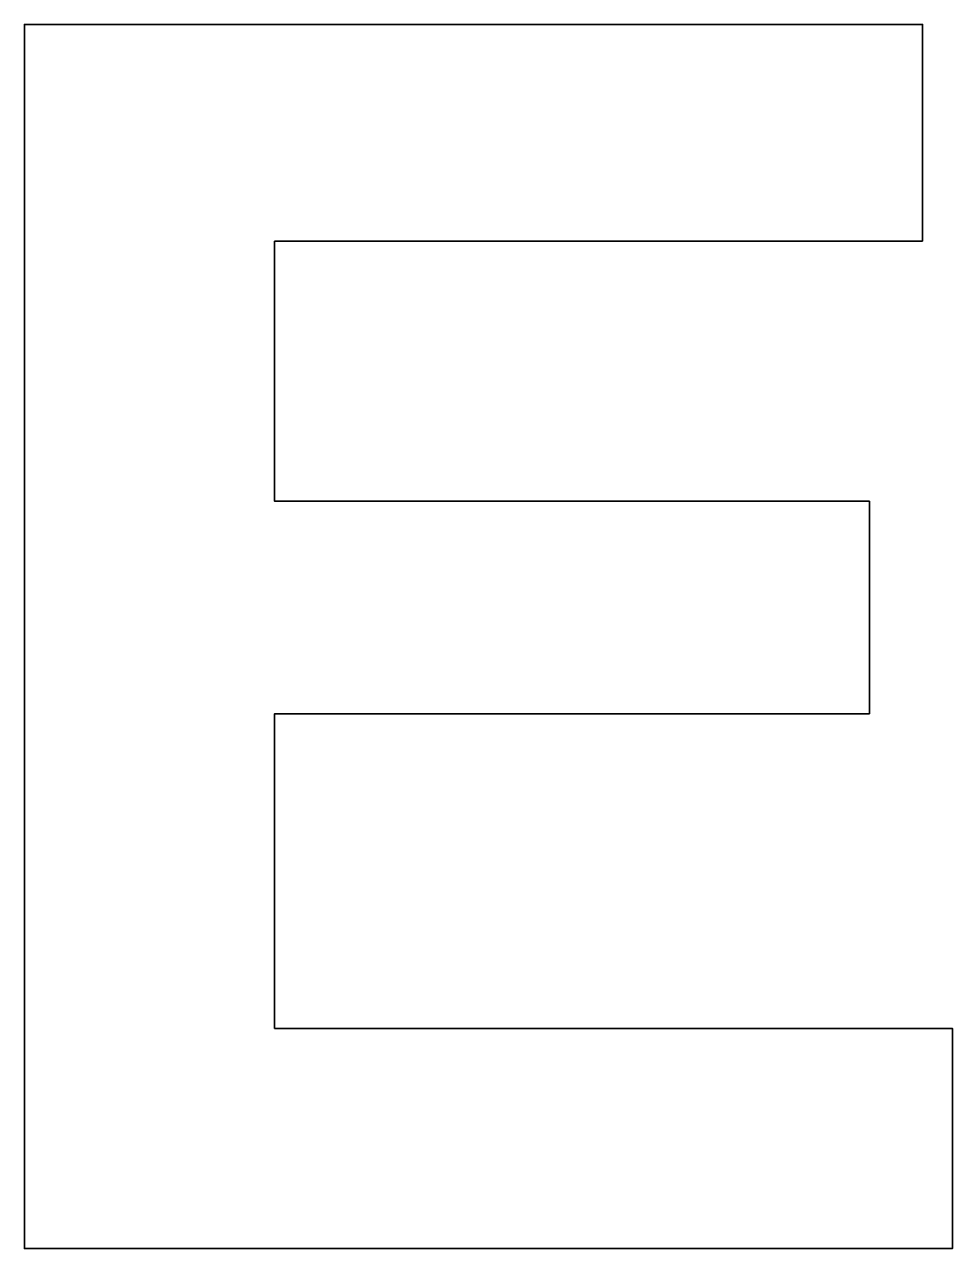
# Model space of a CAD drawing. Header units: inches. Extents: x 0 to 99, y 0 to 130.
import ezdxf

# ---------------------------------------------------------------- set-up
doc = ezdxf.new("R2010")
doc.units = ezdxf.units.IN
doc.header["$MEASUREMENT"] = 0
doc.layers.add('Layer 1', color=7, linetype='Continuous')

msp = doc.modelspace()

# ---------------------------------------------------------------- linework, layer by layer
at = {"layer": 'Layer 1', "color": 179, "lineweight": 35, "true_color": 0x231f20}
msp.add_lwpolyline([(95.34, 106.98), (26.55, 106.98), (26.55, 79.37), (89.69, 79.37), (89.69, 56.8), (26.55, 56.8), (26.55, 23.37), (98.51, 23.37), (98.51, 0), (0, 0), (0, 130), (95.34, 130), (95.34, 106.98)], dxfattribs=at)

doc.saveas('drawing.dxf')
